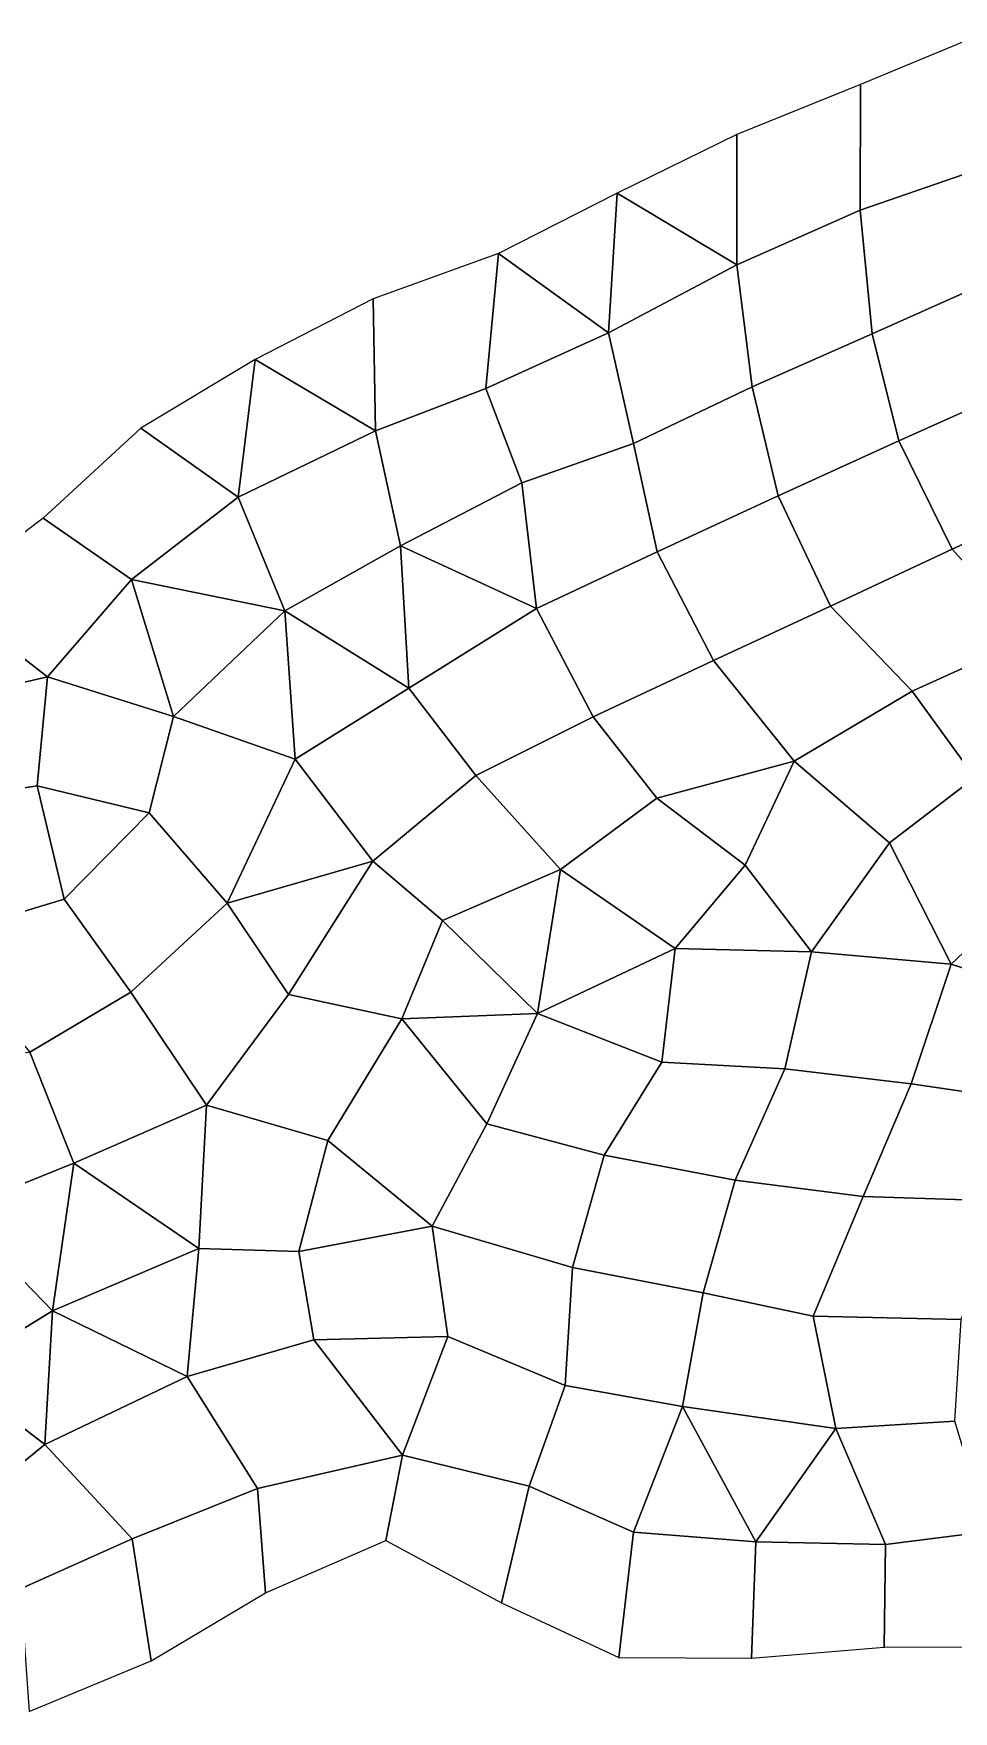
# Model space of a CAD drawing. Extents: x 727294 to 731543, y 8575035 to 8579824.
# Drawn here: x 728145.4 to 728283.4, y 8576920.3 to 8577172.1 of the extents above; entities that cross this region are included whole.
import ezdxf

# ---------------------------------------------------------------- set-up
doc = ezdxf.new("R2010")
doc.units = 0
for name, color, linetype in [('MESH_BOUND', 25, 'CONTINUOUS'), ('MESH_ELEMS', 250, 'CONTINUOUS'), ('MESH_NODES', 18, 'CONTINUOUS')]:
    doc.layers.add(name, color=color, linetype=linetype)

msp = doc.modelspace()

# ---------------------------------------------------------------- linework, layer by layer
at = {"layer": 'MESH_BOUND', "color": 25}
for points in [[(728287.9, 8577172.14, 38.17), (728269.44, 8577164.49, 38.17)], [(728269.44, 8577164.49, 38.17), (728250.89, 8577156.99, 38.17)], [(728250.89, 8577156.99, 38.17), (728232.96, 8577148.17, 38.17)], [(728232.96, 8577148.17, 38.17), (728215.12, 8577139.15, 38.17)], [(728215.12, 8577139.15, 38.17), (728196.31, 8577132.35, 38.17)], [(728196.31, 8577132.35, 38.17), (728178.61, 8577123.23, 38.17)], [(728178.61, 8577123.23, 38.17), (728161.49, 8577112.89, 38.17)], [(728161.49, 8577112.89, 38.17), (728146.83, 8577099.39, 38.17)], [(728146.83, 8577099.39, 38.17), (728131.61, 8577087.87, 38.17)], [(728180.2, 8576938.1, 38.14), (728198.21, 8576945.97, 38.17)], [(728198.21, 8576945.97, 38.17), (728215.59, 8576936.61, 38.17)], [(728163.04, 8576927.88, 38.07), (728180.2, 8576938.1, 38.14)], [(728215.59, 8576936.61, 38.17), (728233.18, 8576928.38, 38.17)], [(728233.18, 8576928.38, 38.17), (728253.1, 8576928.32, 38.17)], [(728253.1, 8576928.32, 38.17), (728273.03, 8576929.95, 38.17)], [(728273.03, 8576929.95, 38.17), (728292.97, 8576930, 38.17)], [(728144.72, 8576920.3, 36.26), (728163.04, 8576927.88, 38.07)]]:
    msp.add_polyline3d(points, dxfattribs=at)
at = {"layer": 'MESH_ELEMS', "color": 179}
for points in [[(728286.37, 8577151.5, 38.17), (728287.9, 8577172.14, 38.17), (728269.44, 8577164.49, 38.17), (728269.42, 8577145.64, 38.17)], [(728269.42, 8577145.64, 38.17), (728269.44, 8577164.49, 38.17), (728250.89, 8577156.99, 38.17), (728250.9, 8577137.45, 38.17)], [(728250.9, 8577137.45, 38.17), (728250.89, 8577156.99, 38.17), (728232.96, 8577148.17, 38.17), (728250.9, 8577137.45, 38.17)], [(728289.9, 8577135.41, 38.17), (728286.37, 8577151.5, 38.17), (728269.42, 8577145.64, 38.17), (728271.22, 8577127.05, 38.17)], [(728215.12, 8577139.15, 38.17), (728231.64, 8577127.23, 38.17), (728232.96, 8577148.17, 38.17), (728215.12, 8577139.15, 38.17)], [(728232.96, 8577148.17, 38.17), (728231.64, 8577127.23, 38.17), (728250.9, 8577137.45, 38.17), (728232.96, 8577148.17, 38.17)], [(728271.22, 8577127.05, 38.17), (728269.42, 8577145.64, 38.17), (728250.9, 8577137.45, 38.17), (728253.19, 8577119.13, 38.17)], [(728213.26, 8577118.85, 38.17), (728215.12, 8577139.15, 38.17), (728196.31, 8577132.35, 38.17), (728196.7, 8577112.51, 38.17)], [(728213.26, 8577118.85, 38.17), (728231.64, 8577127.23, 38.17), (728215.12, 8577139.15, 38.17), (728213.26, 8577118.85, 38.17)], [(728253.19, 8577119.13, 38.17), (728250.9, 8577137.45, 38.17), (728231.64, 8577127.23, 38.17), (728235.39, 8577110.63, 38.17)], [(728271.22, 8577127.05, 38.17), (728275.2, 8577111, 38.17), (728293.42, 8577119.17, 38.17), (728289.9, 8577135.41, 38.17)], [(728196.7, 8577112.51, 38.17), (728196.31, 8577132.35, 38.17), (728178.61, 8577123.23, 38.17), (728196.7, 8577112.51, 38.17)], [(728235.39, 8577110.63, 38.17), (728231.64, 8577127.23, 38.17), (728213.26, 8577118.85, 38.17), (728218.65, 8577104.69, 38.17)], [(728275.2, 8577111, 38.17), (728271.22, 8577127.05, 38.17), (728253.19, 8577119.13, 38.17), (728257.13, 8577102.75, 38.16)], [(728161.49, 8577112.89, 38.17), (728176.05, 8577102.57, 38.17), (728178.61, 8577123.23, 38.17), (728161.49, 8577112.89, 38.17)], [(728176.05, 8577102.57, 38.17), (728196.7, 8577112.51, 38.17), (728178.61, 8577123.23, 38.17), (728176.05, 8577102.57, 38.17)], [(728196.7, 8577112.51, 38.17), (728200.43, 8577095.24, 38.17), (728218.65, 8577104.69, 38.17), (728213.26, 8577118.85, 38.17)], [(728257.13, 8577102.75, 38.16), (728253.19, 8577119.13, 38.17), (728235.39, 8577110.63, 38.17), (728238.97, 8577094.36, 38.06)], [(728283.21, 8577094.77, 36.89), (728301.2, 8577102.96, 38.15), (728293.42, 8577119.17, 38.17), (728275.2, 8577111, 38.17)], [(728160.08, 8577090.2, 38.17), (728176.05, 8577102.57, 38.17), (728161.49, 8577112.89, 38.17), (728146.83, 8577099.39, 38.17)], [(728176.05, 8577102.57, 38.17), (728183.07, 8577085.49, 38.17), (728200.43, 8577095.24, 38.17), (728196.7, 8577112.51, 38.17)], [(728238.97, 8577094.36, 38.06), (728235.39, 8577110.63, 38.17), (728218.65, 8577104.69, 38.17), (728220.83, 8577085.85, 37.98)], [(728275.2, 8577111, 38.17), (728257.13, 8577102.75, 38.16), (728264.94, 8577086.18, 35.98), (728283.21, 8577094.77, 36.89)], [(728218.65, 8577104.69, 38.17), (728200.43, 8577095.24, 38.17), (728220.83, 8577085.85, 37.98), (728218.65, 8577104.69, 38.17)], [(728160.08, 8577090.2, 38.17), (728183.07, 8577085.49, 38.17), (728176.05, 8577102.57, 38.17), (728160.08, 8577090.2, 38.17)], [(728247.42, 8577078.05, 35.97), (728264.94, 8577086.18, 35.98), (728257.13, 8577102.75, 38.16), (728238.97, 8577094.36, 38.06)], [(728295.13, 8577081.52, 35.16), (728313.32, 8577089.22, 34.94), (728301.2, 8577102.96, 38.15), (728283.21, 8577094.77, 36.89)], [(728147.48, 8577075.59, 38.17), (728160.08, 8577090.2, 38.17), (728146.83, 8577099.39, 38.17), (728131.61, 8577087.87, 38.17)], [(728200.43, 8577095.24, 38.17), (728183.07, 8577085.49, 38.17), (728201.66, 8577073.91, 38.06), (728200.43, 8577095.24, 38.17)], [(728220.83, 8577085.85, 37.98), (728200.43, 8577095.24, 38.17), (728201.66, 8577073.91, 38.06), (728220.83, 8577085.85, 37.98)], [(728238.97, 8577094.36, 38.06), (728220.83, 8577085.85, 37.98), (728229.37, 8577069.57, 35.97), (728247.42, 8577078.05, 35.97)], [(728277.24, 8577073.45, 35.95), (728295.13, 8577081.52, 35.16), (728283.21, 8577094.77, 36.89), (728264.94, 8577086.18, 35.98)], [(728166.38, 8577069.63, 38.17), (728160.08, 8577090.2, 38.17), (728147.48, 8577075.59, 38.17), (728166.38, 8577069.63, 38.17)], [(728183.07, 8577085.49, 38.17), (728160.08, 8577090.2, 38.17), (728166.38, 8577069.63, 38.17), (728183.07, 8577085.49, 38.17)], [(728131.61, 8577087.87, 38.17), (728126.96, 8577070.84, 38.17), (728147.48, 8577075.59, 38.17), (728131.61, 8577087.87, 38.17)], [(728166.38, 8577069.63, 38.17), (728184.62, 8577063.24, 38.17), (728183.07, 8577085.49, 38.17), (728166.38, 8577069.63, 38.17)], [(728184.62, 8577063.24, 38.17), (728201.66, 8577073.91, 38.06), (728183.07, 8577085.49, 38.17), (728184.62, 8577063.24, 38.17)], [(728211.75, 8577060.76, 35.97), (728229.37, 8577069.57, 35.97), (728220.83, 8577085.85, 37.98), (728201.66, 8577073.91, 38.06)], [(728264.94, 8577086.18, 35.98), (728247.42, 8577078.05, 35.97), (728259.49, 8577062.92, 35.96), (728277.24, 8577073.45, 35.95)], [(728295.13, 8577081.52, 35.16), (728277.24, 8577073.45, 35.95), (728286.64, 8577060.48, 35.79), (728304.34, 8577067.05, 35.04)], [(728238.88, 8577057.39, 35.97), (728259.49, 8577062.92, 35.96), (728247.42, 8577078.05, 35.97), (728229.37, 8577069.57, 35.97)], [(728145.92, 8577059.21, 38.17), (728147.48, 8577075.59, 38.17), (728126.96, 8577070.84, 38.17), (728131.58, 8577057.02, 38.17)], [(728166.38, 8577069.63, 38.17), (728147.48, 8577075.59, 38.17), (728145.92, 8577059.21, 38.17), (728162.7, 8577055.17, 38.17)], [(728196.28, 8577047.9, 35.97), (728211.75, 8577060.76, 35.97), (728201.66, 8577073.91, 38.06), (728184.62, 8577063.24, 38.17)], [(728277.24, 8577073.45, 35.95), (728259.49, 8577062.92, 35.96), (728273.83, 8577050.65, 35.91), (728286.64, 8577060.48, 35.79)], [(728184.62, 8577063.24, 38.17), (728166.38, 8577069.63, 38.17), (728162.7, 8577055.17, 38.17), (728174.43, 8577041.62, 36.36)], [(728224.44, 8577046.68, 35.97), (728238.88, 8577057.39, 35.97), (728229.37, 8577069.57, 35.97), (728211.75, 8577060.76, 35.97)], [(728174.43, 8577041.62, 36.36), (728196.28, 8577047.9, 35.97), (728184.62, 8577063.24, 38.17), (728174.43, 8577041.62, 36.36)], [(728238.88, 8577057.39, 35.97), (728252.14, 8577047.32, 35.97), (728259.49, 8577062.92, 35.96), (728238.88, 8577057.39, 35.97)], [(728273.83, 8577050.65, 35.91), (728259.49, 8577062.92, 35.96), (728252.14, 8577047.32, 35.97), (728262.1, 8577034.31, 35.94)], [(728131.58, 8577057.02, 38.17), (728130.38, 8577036.29, 38.17), (728149.95, 8577042.2, 38.17), (728145.92, 8577059.21, 38.17)], [(728149.95, 8577042.2, 38.17), (728162.7, 8577055.17, 38.17), (728145.92, 8577059.21, 38.17), (728149.95, 8577042.2, 38.17)], [(728211.75, 8577060.76, 35.97), (728196.28, 8577047.9, 35.97), (728206.75, 8577039.02, 35.97), (728224.44, 8577046.68, 35.97)], [(728273.83, 8577050.65, 35.91), (728283.06, 8577032.47, 35.09), (728298.89, 8577047.42, 35.04), (728286.64, 8577060.48, 35.79)], [(728241.65, 8577034.79, 35.97), (728252.14, 8577047.32, 35.97), (728238.88, 8577057.39, 35.97), (728224.44, 8577046.68, 35.97)], [(728162.7, 8577055.17, 38.17), (728149.95, 8577042.2, 38.17), (728159.97, 8577028.24, 36.9), (728174.43, 8577041.62, 36.36)], [(728262.1, 8577034.31, 35.94), (728283.06, 8577032.47, 35.09), (728273.83, 8577050.65, 35.91), (728262.1, 8577034.31, 35.94)], [(728174.43, 8577041.62, 36.36), (728183.65, 8577027.92, 35.89), (728196.28, 8577047.9, 35.97), (728174.43, 8577041.62, 36.36)], [(728183.65, 8577027.92, 35.89), (728200.64, 8577024.27, 35.93), (728206.75, 8577039.02, 35.97), (728196.28, 8577047.9, 35.97)], [(728224.44, 8577046.68, 35.97), (728206.75, 8577039.02, 35.97), (728220.98, 8577025.05, 35.97), (728224.44, 8577046.68, 35.97)], [(728224.44, 8577046.68, 35.97), (728220.98, 8577025.05, 35.97), (728241.65, 8577034.79, 35.97), (728224.44, 8577046.68, 35.97)], [(728262.1, 8577034.31, 35.94), (728252.14, 8577047.32, 35.97), (728241.65, 8577034.79, 35.97), (728262.1, 8577034.31, 35.94)], [(728283.06, 8577032.47, 35.09), (728302.51, 8577026.23, 35.03), (728298.89, 8577047.42, 35.04), (728283.06, 8577032.47, 35.09)], [(728149.95, 8577042.2, 38.17), (728130.38, 8577036.29, 38.17), (728144.82, 8577019.24, 36), (728159.97, 8577028.24, 36.9)], [(728183.65, 8577027.92, 35.89), (728174.43, 8577041.62, 36.36), (728159.97, 8577028.24, 36.9), (728171.3, 8577011.3, 35.69)], [(728220.98, 8577025.05, 35.97), (728206.75, 8577039.02, 35.97), (728200.64, 8577024.27, 35.93), (728220.98, 8577025.05, 35.97)], [(728220.98, 8577025.05, 35.97), (728239.65, 8577017.74, 35.97), (728241.65, 8577034.79, 35.97), (728220.98, 8577025.05, 35.97)], [(728258.11, 8577016.76, 35.4), (728262.1, 8577034.31, 35.94), (728241.65, 8577034.79, 35.97), (728239.65, 8577017.74, 35.97)], [(728277.06, 8577014.5, 35.18), (728283.06, 8577032.47, 35.09), (728262.1, 8577034.31, 35.94), (728258.11, 8577016.76, 35.4)], [(728296.51, 8577011.63, 35.48), (728302.51, 8577026.23, 35.03), (728283.06, 8577032.47, 35.09), (728277.06, 8577014.5, 35.18)], [(728159.97, 8577028.24, 36.9), (728144.82, 8577019.24, 36), (728151.41, 8577002.57, 35.8), (728171.3, 8577011.3, 35.69)], [(728189.51, 8577006.01, 35.63), (728200.64, 8577024.27, 35.93), (728183.65, 8577027.92, 35.89), (728171.3, 8577011.3, 35.69)], [(728213.4, 8577008.52, 35.89), (728200.64, 8577024.27, 35.93), (728189.51, 8577006.01, 35.63), (728205.21, 8576993.16, 35.3)], [(728213.4, 8577008.52, 35.89), (728220.98, 8577025.05, 35.97), (728200.64, 8577024.27, 35.93), (728213.4, 8577008.52, 35.89)], [(728231.02, 8577003.78, 35.91), (728239.65, 8577017.74, 35.97), (728220.98, 8577025.05, 35.97), (728213.4, 8577008.52, 35.89)], [(728133.68, 8576995.45, 35.68), (728151.41, 8577002.57, 35.8), (728144.82, 8577019.24, 36), (728125.71, 8577015.55, 36.7)], [(728250.65, 8577000.02, 35.29), (728258.11, 8577016.76, 35.4), (728239.65, 8577017.74, 35.97), (728231.02, 8577003.78, 35.91)], [(728269.86, 8576997.57, 36.05), (728277.06, 8577014.5, 35.18), (728258.11, 8577016.76, 35.4), (728250.65, 8577000.02, 35.29)], [(728291.4, 8576996.88, 35.78), (728296.51, 8577011.63, 35.48), (728277.06, 8577014.5, 35.18), (728269.86, 8576997.57, 36.05)], [(728151.41, 8577002.57, 35.8), (728170.17, 8576989.77, 35.77), (728171.3, 8577011.3, 35.69), (728151.41, 8577002.57, 35.8)], [(728185.16, 8576989.34, 35.55), (728189.51, 8577006.01, 35.63), (728171.3, 8577011.3, 35.69), (728170.17, 8576989.77, 35.77)], [(728226.26, 8576986.94, 35.4), (728231.02, 8577003.78, 35.91), (728213.4, 8577008.52, 35.89), (728205.21, 8576993.16, 35.3)], [(728189.51, 8577006.01, 35.63), (728185.16, 8576989.34, 35.55), (728205.21, 8576993.16, 35.3), (728189.51, 8577006.01, 35.63)], [(728245.83, 8576983.12, 35.25), (728250.65, 8577000.02, 35.29), (728231.02, 8577003.78, 35.91), (728226.26, 8576986.94, 35.4)], [(728133.68, 8576995.45, 35.68), (728148.22, 8576980.42, 35.76), (728151.41, 8577002.57, 35.8), (728133.68, 8576995.45, 35.68)], [(728151.41, 8577002.57, 35.8), (728148.22, 8576980.42, 35.76), (728170.17, 8576989.77, 35.77), (728151.41, 8577002.57, 35.8)], [(728250.65, 8577000.02, 35.29), (728245.83, 8576983.12, 35.25), (728262.34, 8576979.62, 35.67), (728269.86, 8576997.57, 36.05)], [(728284.56, 8576979.12, 35.83), (728291.4, 8576996.88, 35.78), (728269.86, 8576997.57, 36.05), (728262.34, 8576979.62, 35.67)], [(728133.68, 8576995.45, 35.68), (728119.69, 8576980.51, 35.69), (728133.04, 8576971.11, 35.66), (728148.22, 8576980.42, 35.76)], [(728205.21, 8576993.16, 35.3), (728185.16, 8576989.34, 35.55), (728187.43, 8576976.09, 35.69), (728207.55, 8576976.57, 34.73)], [(728226.26, 8576986.94, 35.4), (728205.21, 8576993.16, 35.3), (728207.55, 8576976.57, 34.73), (728225.14, 8576969.23, 35.16)], [(728170.17, 8576989.77, 35.77), (728148.22, 8576980.42, 35.76), (728168.4, 8576970.58, 35.83), (728170.17, 8576989.77, 35.77)], [(728170.17, 8576989.77, 35.77), (728168.4, 8576970.58, 35.83), (728187.43, 8576976.09, 35.69), (728185.16, 8576989.34, 35.55)], [(728245.83, 8576983.12, 35.25), (728226.26, 8576986.94, 35.4), (728225.14, 8576969.23, 35.16), (728242.74, 8576966.09, 35.39)], [(728262.34, 8576979.62, 35.67), (728245.83, 8576983.12, 35.25), (728242.74, 8576966.09, 35.39), (728265.74, 8576962.78, 36.32)], [(728133.04, 8576971.11, 35.66), (728147.04, 8576960.38, 35.66), (728148.22, 8576980.42, 35.76), (728133.04, 8576971.11, 35.66)], [(728147.04, 8576960.38, 35.66), (728168.4, 8576970.58, 35.83), (728148.22, 8576980.42, 35.76), (728147.04, 8576960.38, 35.66)], [(728284.56, 8576979.12, 35.83), (728262.34, 8576979.62, 35.67), (728265.74, 8576962.78, 36.32), (728283.61, 8576963.88, 37.67)], [(728187.43, 8576976.09, 35.69), (728168.4, 8576970.58, 35.83), (728178.98, 8576953.76, 35.66), (728200.74, 8576958.75, 35.57)], [(728207.55, 8576976.57, 34.73), (728187.43, 8576976.09, 35.69), (728200.74, 8576958.75, 35.57), (728207.55, 8576976.57, 34.73)], [(728219.72, 8576954.09, 37.65), (728225.14, 8576969.23, 35.16), (728207.55, 8576976.57, 34.73), (728200.74, 8576958.75, 35.57)], [(728134.28, 8576949.94, 35.67), (728147.04, 8576960.38, 35.66), (728133.04, 8576971.11, 35.66), (728117.17, 8576962, 35.71)], [(728168.4, 8576970.58, 35.83), (728147.04, 8576960.38, 35.66), (728160.17, 8576946.2, 35.86), (728178.98, 8576953.76, 35.66)], [(728235.38, 8576947.22, 38.17), (728242.74, 8576966.09, 35.39), (728225.14, 8576969.23, 35.16), (728219.72, 8576954.09, 37.65)], [(728253.77, 8576945.75, 38.17), (728242.74, 8576966.09, 35.39), (728235.38, 8576947.22, 38.17), (728253.77, 8576945.75, 38.17)], [(728253.77, 8576945.75, 38.17), (728265.74, 8576962.78, 36.32), (728242.74, 8576966.09, 35.39), (728253.77, 8576945.75, 38.17)], [(728283.61, 8576963.88, 37.67), (728265.74, 8576962.78, 36.32), (728273.22, 8576945.38, 38.17), (728288.63, 8576947.29, 38.17)], [(728265.74, 8576962.78, 36.32), (728253.77, 8576945.75, 38.17), (728273.22, 8576945.38, 38.17), (728265.74, 8576962.78, 36.32)], [(728147.04, 8576960.38, 35.66), (728134.28, 8576949.94, 35.67), (728143.42, 8576938.7, 35.74), (728160.17, 8576946.2, 35.86)], [(728198.21, 8576945.97, 38.17), (728200.74, 8576958.75, 35.57), (728178.98, 8576953.76, 35.66), (728180.2, 8576938.1, 38.14)], [(728219.72, 8576954.09, 37.65), (728200.74, 8576958.75, 35.57), (728198.21, 8576945.97, 38.17), (728215.59, 8576936.61, 38.17)], [(728160.17, 8576946.2, 35.86), (728163.04, 8576927.88, 38.07), (728180.2, 8576938.1, 38.14), (728178.98, 8576953.76, 35.66)], [(728235.38, 8576947.22, 38.17), (728219.72, 8576954.09, 37.65), (728215.59, 8576936.61, 38.17), (728233.18, 8576928.38, 38.17)], [(728143.42, 8576938.7, 35.74), (728144.72, 8576920.3, 36.26), (728163.04, 8576927.88, 38.07), (728160.17, 8576946.2, 35.86)], [(728253.1, 8576928.32, 38.17), (728253.77, 8576945.75, 38.17), (728235.38, 8576947.22, 38.17), (728233.18, 8576928.38, 38.17)], [(728273.03, 8576929.95, 38.17), (728273.22, 8576945.38, 38.17), (728253.77, 8576945.75, 38.17), (728253.1, 8576928.32, 38.17)], [(728288.63, 8576947.29, 38.17), (728273.22, 8576945.38, 38.17), (728273.03, 8576929.95, 38.17), (728292.97, 8576930, 38.17)]]:
    msp.add_3dface(points, dxfattribs=at)
at = {"layer": 'MESH_NODES', "color": 18}
for p in [(728269.44, 8577164.49, 38.17), (728250.89, 8577156.99, 38.17), (728232.96, 8577148.17, 38.17), (728269.42, 8577145.64, 38.17), (728215.12, 8577139.15, 38.17), (728250.9, 8577137.45, 38.17), (728196.31, 8577132.35, 38.17), (728231.64, 8577127.23, 38.17), (728271.22, 8577127.05, 38.17), (728178.61, 8577123.23, 38.17), (728213.26, 8577118.85, 38.17), (728253.19, 8577119.13, 38.17), (728161.49, 8577112.89, 38.17), (728196.7, 8577112.51, 38.17), (728235.39, 8577110.63, 38.17), (728275.2, 8577111, 38.17), (728218.65, 8577104.69, 38.17), (728176.05, 8577102.57, 38.17), (728257.13, 8577102.75, 38.16), (728146.83, 8577099.39, 38.17), (728200.43, 8577095.24, 38.17), (728238.97, 8577094.36, 38.06), (728283.21, 8577094.77, 36.89), (728160.08, 8577090.2, 38.17), (728183.07, 8577085.49, 38.17), (728220.83, 8577085.85, 37.98), (728264.94, 8577086.18, 35.98), (728247.42, 8577078.05, 35.97), (728147.48, 8577075.59, 38.17), (728201.66, 8577073.91, 38.06), (728277.24, 8577073.45, 35.95), (728166.38, 8577069.63, 38.17), (728229.37, 8577069.57, 35.97), (728184.62, 8577063.24, 38.17), (728259.49, 8577062.92, 35.96), (728145.92, 8577059.21, 38.17), (728211.75, 8577060.76, 35.97), (728238.88, 8577057.39, 35.97), (728162.7, 8577055.17, 38.17), (728273.83, 8577050.65, 35.91), (728196.28, 8577047.9, 35.97), (728224.44, 8577046.68, 35.97), (728252.14, 8577047.32, 35.97), (728149.95, 8577042.2, 38.17), (728174.43, 8577041.62, 36.36), (728206.75, 8577039.02, 35.97), (728241.65, 8577034.79, 35.97), (728262.1, 8577034.31, 35.94), (728283.06, 8577032.47, 35.09), (728159.97, 8577028.24, 36.9), (728183.65, 8577027.92, 35.89), (728200.64, 8577024.27, 35.93), (728220.98, 8577025.05, 35.97), (728239.65, 8577017.74, 35.97), (728258.11, 8577016.76, 35.4), (728277.06, 8577014.5, 35.18), (728171.3, 8577011.3, 35.69), (728213.4, 8577008.52, 35.89), (728189.51, 8577006.01, 35.63), (728231.02, 8577003.78, 35.91), (728151.41, 8577002.57, 35.8), (728250.65, 8577000.02, 35.29), (728269.86, 8576997.57, 36.05), (728205.21, 8576993.16, 35.3), (728170.17, 8576989.77, 35.77), (728185.16, 8576989.34, 35.55), (728226.26, 8576986.94, 35.4), (728245.83, 8576983.12, 35.25), (728148.22, 8576980.42, 35.76), (728262.34, 8576979.62, 35.67), (728187.43, 8576976.09, 35.69), (728207.55, 8576976.57, 34.73), (728168.4, 8576970.58, 35.83), (728225.14, 8576969.23, 35.16), (728242.74, 8576966.09, 35.39), (728265.74, 8576962.78, 36.32), (728147.04, 8576960.38, 35.66), (728200.74, 8576958.75, 35.57), (728178.98, 8576953.76, 35.66), (728219.72, 8576954.09, 37.65), (728160.17, 8576946.2, 35.86), (728198.21, 8576945.97, 38.17), (728235.38, 8576947.22, 38.17), (728253.77, 8576945.75, 38.17), (728273.22, 8576945.38, 38.17), (728180.2, 8576938.1, 38.14), (728215.59, 8576936.61, 38.17), (728233.18, 8576928.38, 38.17), (728253.1, 8576928.32, 38.17), (728273.03, 8576929.95, 38.17), (728163.04, 8576927.88, 38.07)]:
    msp.add_point(p, dxfattribs=at)

doc.saveas('drawing.dxf')
